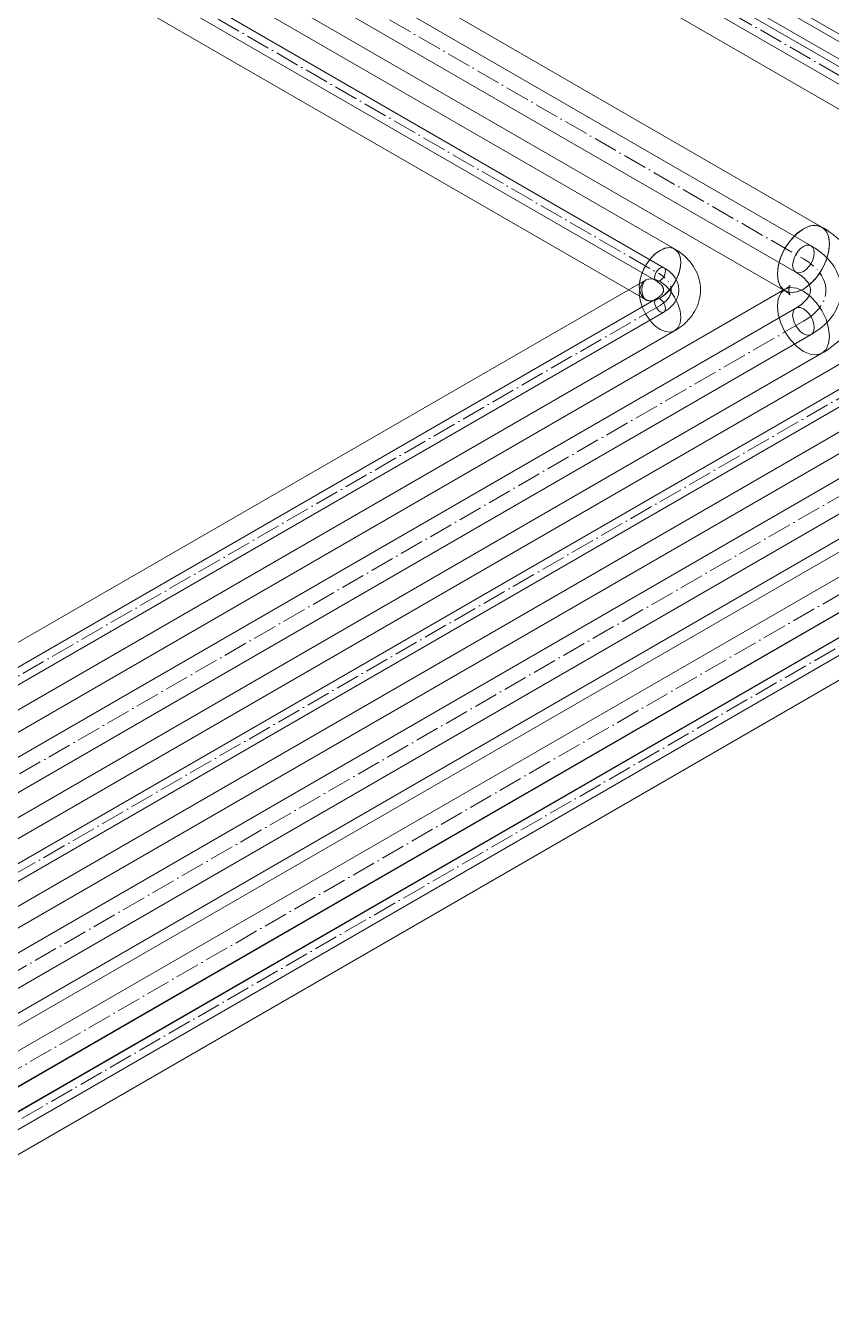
# Model space of a CAD drawing. Header units: millimetres. Extents: x -88595 to 880822, y -1054509 to -148035.
# Drawn here: x 437825 to 438160, y -350277 to -349741 of the extents above; entities that cross this region are included whole.
import ezdxf

# ---------------------------------------------------------------- set-up
doc = ezdxf.new("R2010")
doc.units = ezdxf.units.MM
doc.linetypes.add('$12$ADSK_Осевая', pattern=[14, 10, -2, 0, -2])
doc.linetypes.add('$13$ADSK_Осевая', pattern=[14, 10, -2, 0, -2])
for name, color, linetype, lineweight in [('Изоляция', 7, 'Continuous', 18), ('Трубопровод', 7, 'Continuous', 18), ('Трубопроводы', 7, 'Continuous', 18)]:
    doc.layers.add(name, color=color, linetype=linetype, lineweight=lineweight)

# ---------------------------------------------------------------- blocks, each defined once
blk = doc.blocks.new('$0$ADSK_МедьПайка_Отвод-гнутая труба - Отвод _гнутая труба_-V161-В_ОВ3_1')
at = {"layer": 'Трубопроводы', "color": 134, "true_color": 0x00a6a6}
for points in [[(9793.5, -8211.69, 0), (9793.65, -8210.26, 0), (9794.1, -8208.75, 0), (9794.81, -8207.27, 0), (9795.74, -8205.9, 0), (9796.82, -8204.76, 0), (9797.99, -8203.91, 0), (9799.15, -8203.42, 0), (9800.23, -8203.31, 0), (9801.16, -8203.6, 0), (9801.87, -8204.26, 0), (9802.32, -8205.25, 0), (9802.48, -8206.51, 0)], [(9813.63, -8222.06, 0), (9813.59, -8220.89, 0), (9813.47, -8219.72, 0), (9813.27, -8218.57, 0), (9812.99, -8217.43, 0), (9812.64, -8216.31, 0), (9812.22, -8215.22, 0), (9811.73, -8214.16, 0), (9811.18, -8213.13, 0), (9810.57, -8212.13, 0), (9809.9, -8211.17, 0), (9809.18, -8210.24, 0), (9808.41, -8209.34, 0), (9807.6, -8208.48, 0), (9806.74, -8207.65, 0), (9805.83, -8206.86, 0), (9804.89, -8206.09, 0), (9803.91, -8205.37, 0), (9802.9, -8204.67, 0), (9801.85, -8204, 0), (9801.16, -8203.6, 0)], [(9802.48, -8206.51, 0), (9802.32, -8207.94, 0), (9801.87, -8209.45, 0), (9801.16, -8210.93, 0), (9800.23, -8212.29, 0), (9799.15, -8213.44, 0), (9797.99, -8214.28, 0), (9796.82, -8214.78, 0), (9795.74, -8214.88, 0), (9794.81, -8214.6, 0), (9794.1, -8213.94, 0), (9793.65, -8212.94, 0), (9793.5, -8211.69, 0)], [(9800.93, -8222.06, 0), (9800.92, -8221.77, 0), (9800.89, -8221.47, 0), (9800.84, -8221.16, 0), (9800.76, -8220.85, 0), (9800.66, -8220.52, 0), (9800.53, -8220.18, 0), (9800.36, -8219.83, 0), (9800.17, -8219.45, 0), (9799.93, -8219.07, 0), (9799.66, -8218.67, 0), (9799.34, -8218.27, 0), (9798.98, -8217.85, 0), (9798.58, -8217.42, 0), (9798.13, -8216.99, 0), (9797.64, -8216.56, 0), (9797.11, -8216.13, 0), (9796.53, -8215.7, 0), (9795.91, -8215.28, 0), (9795.25, -8214.86, 0), (9794.81, -8214.6, 0)], [(9800.93, -8222.06, 0), (9800.92, -8222.35, 0), (9800.89, -8222.65, 0), (9800.84, -8222.96, 0), (9800.76, -8223.27, 0), (9800.66, -8223.6, 0), (9800.53, -8223.94, 0), (9800.36, -8224.29, 0), (9800.17, -8224.67, 0), (9799.93, -8225.05, 0), (9799.66, -8225.45, 0), (9799.34, -8225.85, 0), (9798.98, -8226.27, 0), (9798.58, -8226.7, 0), (9798.13, -8227.13, 0), (9797.64, -8227.56, 0), (9797.11, -8227.99, 0), (9796.53, -8228.42, 0), (9795.91, -8228.84, 0), (9795.25, -8229.26, 0), (9794.81, -8229.52, 0)], [(9813.63, -8222.06, 0), (9813.59, -8223.23, 0), (9813.47, -8224.4, 0), (9813.27, -8225.55, 0), (9812.99, -8226.69, 0), (9812.64, -8227.81, 0), (9812.22, -8228.9, 0), (9811.73, -8229.96, 0), (9811.18, -8230.99, 0), (9810.57, -8231.99, 0), (9809.9, -8232.95, 0), (9809.18, -8233.88, 0), (9808.41, -8234.78, 0), (9807.6, -8235.64, 0), (9806.74, -8236.47, 0), (9805.83, -8237.26, 0), (9804.89, -8238.03, 0), (9803.91, -8238.75, 0), (9802.9, -8239.45, 0), (9801.85, -8240.12, 0), (9801.16, -8240.52, 0)], [(9802.48, -8237.61, 0), (9802.32, -8236.18, 0), (9801.87, -8234.67, 0), (9801.16, -8233.19, 0), (9800.23, -8231.83, 0), (9799.15, -8230.68, 0), (9797.99, -8229.84, 0), (9796.82, -8229.34, 0), (9795.74, -8229.24, 0), (9794.81, -8229.52, 0), (9794.1, -8230.18, 0), (9793.65, -8231.18, 0), (9793.5, -8232.43, 0)], [(9793.5, -8232.43, 0), (9793.65, -8233.86, 0), (9794.1, -8235.37, 0), (9794.81, -8236.86, 0), (9795.74, -8238.22, 0), (9796.82, -8239.36, 0), (9797.99, -8240.21, 0), (9799.15, -8240.7, 0), (9800.23, -8240.81, 0), (9801.16, -8240.52, 0), (9801.87, -8239.86, 0), (9802.32, -8238.87, 0), (9802.48, -8237.61, 0)]]:
    blk.add_polyline3d(points, dxfattribs=at)
blk = doc.blocks.new('$0$ADSK_МедьПайка_Отвод-гнутая труба - Отвод _гнутая труба_-V159-В_ОВ3_1')
at = {"layer": 'Трубопроводы', "color": 190, "true_color": 0x8000ff}
for points in [[(9860, -8223, 0), (9860.08, -8222.28, 0), (9860.3, -8221.53, 0), (9860.66, -8220.79, 0), (9861.12, -8220.11, 0), (9861.66, -8219.53, 0), (9862.24, -8219.11, 0), (9862.82, -8218.86, 0), (9863.37, -8218.81, 0), (9863.83, -8218.95, 0), (9864.19, -8219.28, 0), (9864.41, -8219.78, 0), (9864.49, -8220.41, 0)], [(9870.07, -8228.18, 0), (9870.05, -8227.6, 0), (9869.99, -8227.01, 0), (9869.89, -8226.44, 0), (9869.75, -8225.87, 0), (9869.57, -8225.31, 0), (9869.36, -8224.77, 0), (9869.12, -8224.24, 0), (9868.84, -8223.72, 0), (9868.54, -8223.22, 0), (9868.2, -8222.74, 0), (9867.84, -8222.27, 0), (9867.46, -8221.83, 0), (9867.05, -8221.39, 0), (9866.62, -8220.98, 0), (9866.17, -8220.58, 0), (9865.7, -8220.2, 0), (9865.21, -8219.84, 0), (9864.7, -8219.49, 0), (9864.17, -8219.16, 0), (9863.83, -8218.95, 0)], [(9864.49, -8220.41, 0), (9864.41, -8221.12, 0), (9864.19, -8221.88, 0), (9863.83, -8222.62, 0), (9863.37, -8223.3, 0), (9862.82, -8223.87, 0), (9862.24, -8224.3, 0), (9861.66, -8224.54, 0), (9861.12, -8224.6, 0), (9860.66, -8224.45, 0), (9860.3, -8224.12, 0), (9860.08, -8223.63, 0), (9860, -8223, 0)], [(9863.72, -8228.18, 0), (9863.71, -8228.04, 0), (9863.7, -8227.89, 0), (9863.67, -8227.74, 0), (9863.63, -8227.58, 0), (9863.58, -8227.41, 0), (9863.52, -8227.24, 0), (9863.43, -8227.07, 0), (9863.33, -8226.88, 0), (9863.22, -8226.69, 0), (9863.08, -8226.49, 0), (9862.92, -8226.29, 0), (9862.74, -8226.08, 0), (9862.54, -8225.87, 0), (9862.32, -8225.65, 0), (9862.07, -8225.43, 0), (9861.81, -8225.22, 0), (9861.52, -8225, 0), (9861.21, -8224.79, 0), (9860.88, -8224.58, 0), (9860.66, -8224.45, 0)], [(9863.72, -8228.18, 0), (9863.71, -8228.33, 0), (9863.7, -8228.48, 0), (9863.67, -8228.63, 0), (9863.63, -8228.79, 0), (9863.58, -8228.95, 0), (9863.52, -8229.12, 0), (9863.43, -8229.3, 0), (9863.33, -8229.49, 0), (9863.22, -8229.68, 0), (9863.08, -8229.88, 0), (9862.92, -8230.08, 0), (9862.74, -8230.29, 0), (9862.54, -8230.5, 0), (9862.32, -8230.72, 0), (9862.07, -8230.93, 0), (9861.81, -8231.15, 0), (9861.52, -8231.36, 0), (9861.21, -8231.58, 0), (9860.88, -8231.78, 0), (9860.66, -8231.92, 0)], [(9870.07, -8228.18, 0), (9870.05, -8228.77, 0), (9869.99, -8229.35, 0), (9869.89, -8229.93, 0), (9869.75, -8230.5, 0), (9869.57, -8231.06, 0), (9869.36, -8231.6, 0), (9869.12, -8232.13, 0), (9868.84, -8232.65, 0), (9868.54, -8233.15, 0), (9868.2, -8233.63, 0), (9867.84, -8234.09, 0), (9867.46, -8234.54, 0), (9867.05, -8234.97, 0), (9866.62, -8235.39, 0), (9866.17, -8235.79, 0), (9865.7, -8236.17, 0), (9865.21, -8236.53, 0), (9864.7, -8236.88, 0), (9864.17, -8237.21, 0), (9863.83, -8237.41, 0)], [(9864.49, -8235.96, 0), (9864.41, -8235.25, 0), (9864.19, -8234.49, 0), (9863.83, -8233.75, 0), (9863.37, -8233.07, 0), (9862.82, -8232.5, 0), (9862.24, -8232.07, 0), (9861.66, -8231.83, 0), (9861.12, -8231.77, 0), (9860.66, -8231.92, 0), (9860.3, -8232.25, 0), (9860.08, -8232.74, 0), (9860, -8233.37, 0)], [(9860, -8233.37, 0), (9860.08, -8234.08, 0), (9860.3, -8234.84, 0), (9860.66, -8235.58, 0), (9861.12, -8236.26, 0), (9861.66, -8236.83, 0), (9862.24, -8237.26, 0), (9862.82, -8237.5, 0), (9863.37, -8237.56, 0), (9863.83, -8237.41, 0), (9864.19, -8237.08, 0), (9864.41, -8236.59, 0), (9864.49, -8235.96, 0)]]:
    blk.add_polyline3d(points, dxfattribs=at)

msp = doc.modelspace()

# ---------------------------------------------------------------- linework, layer by layer
at = {"layer": 'Изоляция', "color": 190, "true_color": 0x8000ff}
for p, q in [((438094.79, -349834.02), (431487.96, -346019.57)), ((431475.79, -346040.65), (438082.61, -349855.1)), ((438274.36, -349811.95), (433435.32, -347018.13)), ((433423.15, -347039.22), (438262.18, -349833.04)), ((438450.74, -349819.33), (437695.07, -350255.62)), ((438262.18, -349824.91), (437657.91, -350173.79)), ((437707.24, -350276.71), (438462.91, -349840.42)), ((438082.61, -349846.98), (437516.52, -350173.81)), ((437670.09, -350194.88), (438274.36, -349846)), ((437528.7, -350194.9), (438094.79, -349868.07))]:
    msp.add_line(p, q, dxfattribs=at)
at = {"layer": 'Изоляция', "color": 134, "true_color": 0x00a6a6}
for p, q in [((438156.04, -349824.89), (431560.88, -346017.17)), ((431545.53, -346043.76), (438140.69, -349851.48)), ((433482.28, -347052.53), (438305.94, -349837.47)), ((438462.64, -349787.17), (437738.26, -350205.39)), ((437753.61, -350231.97), (438477.99, -349813.75)), ((438305.94, -349836.81), (437702.9, -350184.97)), ((438140.69, -349850.81), (437586.44, -350170.81)), ((437718.25, -350211.56), (438321.29, -349863.4)), ((437601.79, -350197.4), (438156.04, -349877.4))]:
    msp.add_line(p, q, dxfattribs=at)
for points in [[(438148.37, -349825.65, 0), (438145.56, -349827.7, 0), (438142.94, -349830.46, 0), (438140.69, -349833.75, 0), (438138.97, -349837.35, 0), (438137.88, -349840.99, 0), (438137.51, -349844.45, 0)], [(438137.51, -349844.45, 0), (438137.78, -349841.5, 0), (438138.59, -349838.39, 0), (438139.88, -349835.27, 0), (438141.6, -349832.29, 0), (438143.66, -349829.61, 0), (438145.95, -349827.36, 0), (438148.37, -349825.65, 0)], [(438148.37, -349825.65, 0), (438150.78, -349824.57, 0), (438153.08, -349824.17, 0), (438155.14, -349824.48, 0), (438156.85, -349825.47, 0), (438158.15, -349827.1, 0), (438158.95, -349829.29, 0), (438159.22, -349831.92, 0)], [(438159.22, -349831.92, 0), (438158.85, -349828.89, 0), (438157.77, -349826.49, 0), (438156.04, -349824.89, 0), (438153.79, -349824.2, 0), (438151.18, -349824.46, 0), (438148.37, -349825.65, 0)], [(438173.02, -349851.15, 0), (438172.95, -349849.35, 0), (438172.77, -349847.57, 0), (438172.46, -349845.81, 0), (438172.04, -349844.09, 0), (438171.52, -349842.42, 0), (438170.89, -349840.8, 0), (438170.17, -349839.24, 0), (438169.37, -349837.74, 0), (438168.49, -349836.31, 0), (438167.54, -349834.94, 0), (438166.54, -349833.64, 0), (438165.48, -349832.4, 0), (438164.37, -349831.23, 0), (438163.21, -349830.12, 0), (438162.02, -349829.07, 0), (438160.79, -349828.07, 0), (438159.52, -349827.13, 0), (438158.23, -349826.24, 0), (438156.9, -349825.4, 0), (438156.04, -349824.89, 0)], [(438148.37, -349850.72, 0), (438151.18, -349848.67, 0), (438153.79, -349845.91, 0), (438156.04, -349842.62, 0), (438157.77, -349839.02, 0), (438158.85, -349835.38, 0), (438159.22, -349831.92, 0)], [(438159.22, -349831.92, 0), (438158.95, -349834.87, 0), (438158.14, -349837.98, 0), (438156.85, -349841.1, 0), (438155.13, -349844.08, 0), (438153.07, -349846.76, 0), (438150.78, -349849.01, 0), (438148.37, -349850.72, 0)], [(438137.51, -349844.45, 0), (438137.88, -349847.48, 0), (438138.97, -349849.88, 0), (438140.69, -349851.48, 0), (438142.94, -349852.17, 0), (438145.56, -349851.91, 0), (438148.37, -349850.72, 0)], [(438148.37, -349850.72, 0), (438145.95, -349851.8, 0), (438143.66, -349852.2, 0), (438141.6, -349851.89, 0), (438139.88, -349850.9, 0), (438138.59, -349849.27, 0), (438137.78, -349847.08, 0), (438137.51, -349844.45, 0)], [(438137.51, -349857.84, 0), (438137.88, -349854.81, 0), (438138.97, -349852.41, 0), (438140.69, -349850.81, 0), (438142.94, -349850.12, 0), (438145.56, -349850.38, 0), (438148.37, -349851.58, 0)], [(438148.37, -349851.58, 0), (438145.56, -349850.38, 0), (438142.94, -349850.12, 0), (438140.69, -349850.81, 0), (438138.97, -349852.41, 0), (438137.88, -349854.81, 0), (438137.51, -349857.84, 0)], [(438142.78, -349849.21, 0), (438142.76, -349849.23, 0), (438142.71, -349849.3, 0), (438142.62, -349849.4, 0), (438142.48, -349849.53, 0), (438142.3, -349849.7, 0), (438142.08, -349849.88, 0), (438141.8, -349850.09, 0), (438141.48, -349850.32, 0), (438141.12, -349850.56, 0), (438140.7, -349850.81, 0), (438140.69, -349850.81, 0)], [(438142.78, -349853.08, 0), (438142.76, -349853.06, 0), (438142.71, -349853, 0), (438142.62, -349852.9, 0), (438142.48, -349852.76, 0), (438142.3, -349852.6, 0), (438142.08, -349852.41, 0), (438141.8, -349852.2, 0), (438141.48, -349851.97, 0), (438141.12, -349851.73, 0), (438140.7, -349851.48, 0), (438140.69, -349851.48, 0)], [(438142.32, -349851.15, 0), (438142.33, -349850.82, 0), (438142.36, -349850.5, 0), (438142.41, -349850.2, 0), (438142.48, -349849.93, 0), (438142.55, -349849.7, 0), (438142.62, -349849.51, 0), (438142.69, -349849.37, 0), (438142.74, -349849.27, 0), (438142.77, -349849.22, 0), (438142.78, -349849.21, 0)], [(438142.32, -349851.15, 0), (438142.33, -349851.48, 0), (438142.36, -349851.79, 0), (438142.41, -349852.09, 0), (438142.48, -349852.36, 0), (438142.55, -349852.59, 0), (438142.62, -349852.78, 0), (438142.69, -349852.92, 0), (438142.74, -349853.02, 0), (438142.77, -349853.07, 0), (438142.78, -349853.08, 0)], [(438148.37, -349851.58, 0), (438151.18, -349853.62, 0), (438153.79, -349856.39, 0), (438156.04, -349859.68, 0), (438157.77, -349863.27, 0), (438158.85, -349866.92, 0), (438159.22, -349870.38, 0)], [(438159.22, -349870.38, 0), (438158.85, -349866.92, 0), (438157.77, -349863.27, 0), (438156.04, -349859.68, 0), (438153.79, -349856.39, 0), (438151.18, -349853.62, 0), (438148.37, -349851.58, 0)], [(438173.02, -349851.15, 0), (438172.95, -349852.94, 0), (438172.77, -349854.72, 0), (438172.46, -349856.48, 0), (438172.04, -349858.2, 0), (438171.52, -349859.87, 0), (438170.89, -349861.49, 0), (438170.17, -349863.06, 0), (438169.37, -349864.55, 0), (438168.49, -349865.99, 0), (438167.54, -349867.35, 0), (438166.54, -349868.65, 0), (438165.48, -349869.89, 0), (438164.37, -349871.06, 0), (438163.21, -349872.18, 0), (438162.02, -349873.23, 0), (438160.79, -349874.22, 0), (438159.52, -349875.17, 0), (438158.23, -349876.06, 0), (438156.9, -349876.89, 0), (438156.04, -349877.4, 0)], [(438148.37, -349876.64, 0), (438145.56, -349874.59, 0), (438142.94, -349871.83, 0), (438140.69, -349868.54, 0), (438138.97, -349864.95, 0), (438137.88, -349861.3, 0), (438137.51, -349857.84, 0)], [(438137.51, -349857.84, 0), (438137.88, -349861.3, 0), (438138.97, -349864.95, 0), (438140.69, -349868.54, 0), (438142.94, -349871.83, 0), (438145.56, -349874.59, 0), (438148.37, -349876.64, 0)], [(438159.22, -349870.38, 0), (438158.85, -349873.41, 0), (438157.77, -349875.8, 0), (438156.04, -349877.4, 0), (438153.79, -349878.1, 0), (438151.18, -349877.84, 0), (438148.37, -349876.64, 0)], [(438148.37, -349876.64, 0), (438151.18, -349877.84, 0), (438153.79, -349878.1, 0), (438156.04, -349877.4, 0), (438157.77, -349875.8, 0), (438158.85, -349873.41, 0), (438159.22, -349870.38, 0)]]:
    msp.add_polyline3d(points, dxfattribs=at)
at = {"layer": 'Изоляция', "color": 190, "true_color": 0x8000ff}
for points in [[(438088.7, -349834.62, 0), (438086.47, -349836.25, 0), (438084.4, -349838.44, 0), (438082.61, -349841.05, 0), (438081.24, -349843.9, 0), (438080.38, -349846.79, 0), (438080.09, -349849.53, 0)], [(438080.09, -349849.53, 0), (438080.31, -349847.19, 0), (438080.94, -349844.72, 0), (438081.97, -349842.25, 0), (438083.33, -349839.89, 0), (438084.97, -349837.76, 0), (438086.78, -349835.97, 0), (438088.7, -349834.62, 0)], [(438088.7, -349834.62, 0), (438090.62, -349833.76, 0), (438092.44, -349833.45, 0), (438094.07, -349833.69, 0), (438095.43, -349834.48, 0), (438096.46, -349835.77, 0), (438097.09, -349837.5, 0), (438097.31, -349839.59, 0)], [(438097.31, -349839.59, 0), (438097.02, -349837.19, 0), (438096.16, -349835.29, 0), (438094.79, -349834.02, 0), (438093, -349833.47, 0), (438090.93, -349833.67, 0), (438088.7, -349834.62, 0)], [(438105.52, -349851.04, 0), (438105.48, -349849.83, 0), (438105.36, -349848.63, 0), (438105.15, -349847.46, 0), (438104.87, -349846.3, 0), (438104.52, -349845.19, 0), (438104.1, -349844.11, 0), (438103.63, -349843.08, 0), (438103.1, -349842.1, 0), (438102.53, -349841.16, 0), (438101.92, -349840.28, 0), (438101.27, -349839.44, 0), (438100.6, -349838.66, 0), (438099.9, -349837.91, 0), (438099.17, -349837.22, 0), (438098.43, -349836.56, 0), (438097.67, -349835.95, 0), (438096.89, -349835.37, 0), (438096.1, -349834.83, 0), (438095.3, -349834.32, 0), (438094.79, -349834.02, 0)], [(438088.7, -349854.5, 0), (438090.93, -349852.88, 0), (438093, -349850.68, 0), (438094.79, -349848.08, 0), (438096.16, -349845.23, 0), (438097.02, -349842.33, 0), (438097.31, -349839.59, 0)], [(438097.31, -349839.59, 0), (438097.09, -349841.93, 0), (438096.46, -349844.4, 0), (438095.43, -349846.88, 0), (438094.07, -349849.24, 0), (438092.43, -349851.36, 0), (438090.61, -349853.15, 0), (438088.7, -349854.5, 0)], [(438080.09, -349852.55, 0), (438080.38, -349850.15, 0), (438081.24, -349848.25, 0), (438082.61, -349846.98, 0), (438084.4, -349846.43, 0), (438086.47, -349846.63, 0), (438088.7, -349847.58, 0)], [(438088.7, -349847.58, 0), (438086.47, -349846.63, 0), (438084.4, -349846.43, 0), (438082.61, -349846.98, 0), (438081.24, -349848.25, 0), (438080.38, -349850.15, 0), (438080.09, -349852.55, 0)], [(438081.17, -349851.04, 0), (438081.19, -349850.57, 0), (438081.24, -349850.1, 0), (438081.32, -349849.65, 0), (438081.42, -349849.22, 0), (438081.55, -349848.83, 0), (438081.68, -349848.47, 0), (438081.83, -349848.15, 0), (438081.98, -349847.86, 0), (438082.13, -349847.62, 0), (438082.27, -349847.42, 0), (438082.4, -349847.25, 0), (438082.51, -349847.12, 0), (438082.61, -349847.02, 0), (438082.68, -349846.95, 0), (438082.72, -349846.91, 0), (438082.75, -349846.89, 0), (438082.75, -349846.89, 0)], [(438082.75, -349846.89, 0), (438082.74, -349846.9, 0), (438082.7, -349846.93, 0), (438082.63, -349846.97, 0), (438082.61, -349846.98, 0)], [(438088.7, -349847.58, 0), (438090.93, -349849.21, 0), (438093, -349851.4, 0), (438094.79, -349854.01, 0), (438096.16, -349856.86, 0), (438097.02, -349859.75, 0), (438097.31, -349862.49, 0)], [(438097.31, -349862.49, 0), (438097.02, -349859.75, 0), (438096.16, -349856.86, 0), (438094.79, -349854.01, 0), (438093, -349851.4, 0), (438090.93, -349849.21, 0), (438088.7, -349847.58, 0)], [(438080.09, -349849.53, 0), (438080.38, -349851.93, 0), (438081.24, -349853.84, 0), (438082.61, -349855.1, 0), (438084.4, -349855.66, 0), (438086.47, -349855.45, 0), (438088.7, -349854.5, 0)], [(438088.7, -349854.5, 0), (438086.78, -349855.36, 0), (438084.96, -349855.67, 0), (438083.33, -349855.43, 0), (438081.97, -349854.64, 0), (438080.94, -349853.35, 0), (438080.31, -349851.62, 0), (438080.09, -349849.53, 0)], [(438088.7, -349867.46, 0), (438086.47, -349865.84, 0), (438084.4, -349863.65, 0), (438082.61, -349861.04, 0), (438081.24, -349858.19, 0), (438080.38, -349855.29, 0), (438080.09, -349852.55, 0)], [(438080.09, -349852.55, 0), (438080.38, -349855.29, 0), (438081.24, -349858.19, 0), (438082.61, -349861.04, 0), (438084.4, -349863.65, 0), (438086.47, -349865.84, 0), (438088.7, -349867.46, 0)], [(438081.17, -349851.04, 0), (438081.19, -349851.52, 0), (438081.24, -349851.98, 0), (438081.32, -349852.43, 0), (438081.42, -349852.86, 0), (438081.55, -349853.25, 0), (438081.68, -349853.61, 0), (438081.83, -349853.94, 0), (438081.98, -349854.22, 0), (438082.13, -349854.46, 0), (438082.27, -349854.67, 0), (438082.4, -349854.83, 0), (438082.51, -349854.96, 0), (438082.61, -349855.06, 0), (438082.68, -349855.13, 0), (438082.72, -349855.17, 0), (438082.75, -349855.19, 0), (438082.75, -349855.19, 0)], [(438105.52, -349851.04, 0), (438105.48, -349852.25, 0), (438105.36, -349853.45, 0), (438105.15, -349854.63, 0), (438104.87, -349855.78, 0), (438104.52, -349856.9, 0), (438104.1, -349857.97, 0), (438103.63, -349859, 0), (438103.1, -349859.99, 0), (438102.53, -349860.92, 0), (438101.92, -349861.8, 0), (438101.27, -349862.64, 0), (438100.6, -349863.43, 0), (438099.9, -349864.17, 0), (438099.17, -349864.87, 0), (438098.43, -349865.52, 0), (438097.67, -349866.14, 0), (438096.89, -349866.71, 0), (438096.1, -349867.25, 0), (438095.3, -349867.76, 0), (438094.79, -349868.07, 0)], [(438082.75, -349855.19, 0), (438082.74, -349855.18, 0), (438082.7, -349855.16, 0), (438082.63, -349855.12, 0), (438082.61, -349855.1, 0)], [(438097.31, -349862.49, 0), (438097.02, -349864.9, 0), (438096.16, -349866.8, 0), (438094.79, -349868.07, 0), (438093, -349868.62, 0), (438090.93, -349868.41, 0), (438088.7, -349867.46, 0)], [(438088.7, -349867.46, 0), (438090.93, -349868.41, 0), (438093, -349868.62, 0), (438094.79, -349868.07, 0), (438096.16, -349866.8, 0), (438097.02, -349864.9, 0), (438097.31, -349862.49, 0)]]:
    msp.add_polyline3d(points, dxfattribs=at)
at = {"layer": 'Трубопровод', "color": 134, "true_color": 0x00a6a6}
for p, q in [((438151.54, -349832.69), (431556.38, -346024.97)), ((431550.03, -346035.97), (438145.19, -349843.68)), ((433486.78, -347044.74), (438310.44, -349829.68)), ((438467.14, -349794.96), (437742.76, -350213.18)), ((437749.11, -350224.18), (438473.49, -349805.96)), ((438310.44, -349844.61), (437707.4, -350192.77)), ((438145.19, -349858.61), (437590.94, -350178.6)), ((437713.75, -350203.77), (438316.79, -349855.6)), ((437597.29, -350189.6), (438151.54, -349869.61))]:
    msp.add_line(p, q, dxfattribs=at)
at = {"layer": 'Трубопровод', "color": 190, "linetype": '$12$ADSK_Осевая', "true_color": 0x8000ff}
for p, q in [((431481.88, -346030.11), (438088.7, -349844.56)), ((431481.88, -346030.11), (438088.7, -349844.56)), ((433429.24, -347028.68), (438268.27, -349822.5)), ((433429.24, -347028.68), (438268.27, -349822.5)), ((437701.15, -350266.16), (438456.82, -349829.88)), ((437701.15, -350266.16), (438456.82, -349829.88)), ((438268.27, -349835.46), (437664, -350184.34)), ((438268.27, -349835.46), (437664, -350184.34)), ((438088.7, -349857.52), (437522.61, -350184.36)), ((438088.7, -349857.52), (437522.61, -350184.36))]:
    msp.add_line(p, q, dxfattribs=at)
at = {"layer": 'Трубопровод', "color": 190, "true_color": 0x8000ff}
for p, q in [((438090.29, -349841.81), (431483.46, -346027.36)), ((431480.29, -346032.86), (438087.11, -349847.31)), ((438269.86, -349819.75), (433430.82, -347025.93)), ((433427.65, -347031.43), (438266.68, -349825.25)), ((438455.24, -349827.13), (437699.57, -350263.41)), ((437702.74, -350268.91), (438458.41, -349832.63)), ((438266.68, -349832.71), (437662.41, -350181.59)), ((437665.59, -350187.09), (438269.86, -349838.21)), ((438087.11, -349854.77), (437521.02, -350181.61)), ((437524.2, -350187.11), (438090.29, -349860.27))]:
    msp.add_line(p, q, dxfattribs=at)
at = {"layer": 'Трубопровод', "color": 134, "linetype": '$12$ADSK_Осевая', "true_color": 0x00a6a6}
for p, q in [((431553.21, -346030.47), (438148.37, -349838.18)), ((431553.21, -346030.47), (438148.37, -349838.18)), ((438470.31, -349800.46), (437745.93, -350218.68)), ((438470.31, -349800.46), (437745.93, -350218.68)), ((438313.62, -349850.1), (437710.58, -350198.27)), ((438313.62, -349850.1), (437710.58, -350198.27)), ((438148.37, -349864.11), (437594.12, -350184.1)), ((438148.37, -349864.11), (437594.12, -350184.1))]:
    msp.add_line(p, q, dxfattribs=at)
at = {"layer": 'Трубопровод', "color": 134, "true_color": 0x00a6a6}
for points in [[(438152.86, -349835.59, 0), (438152.7, -349834.34, 0), (438152.25, -349833.35, 0), (438151.54, -349832.69, 0), (438150.61, -349832.4, 0), (438149.53, -349832.51, 0), (438148.37, -349833, 0)], [(438148.37, -349833, 0), (438147.2, -349833.85, 0), (438146.12, -349834.99, 0), (438145.19, -349836.35, 0), (438144.48, -349837.84, 0), (438144.03, -349839.35, 0), (438143.88, -349840.78, 0)], [(438148.37, -349843.37, 0), (438149.53, -349842.52, 0), (438150.61, -349841.38, 0), (438151.54, -349840.02, 0), (438152.25, -349838.53, 0), (438152.7, -349837.02, 0), (438152.86, -349835.59, 0)], [(438143.88, -349840.78, 0), (438144.03, -349842.03, 0), (438144.48, -349843.02, 0), (438145.19, -349843.68, 0), (438146.12, -349843.97, 0), (438147.2, -349843.86, 0), (438148.37, -349843.37, 0)], [(438143.88, -349861.52, 0), (438144.03, -349860.26, 0), (438144.48, -349859.27, 0), (438145.19, -349858.61, 0), (438146.12, -349858.32, 0), (438147.2, -349858.43, 0), (438148.37, -349858.92, 0)], [(438148.37, -349858.92, 0), (438149.53, -349859.77, 0), (438150.61, -349860.91, 0), (438151.54, -349862.28, 0), (438152.25, -349863.76, 0), (438152.7, -349865.27, 0), (438152.86, -349866.7, 0)], [(438148.37, -349869.29, 0), (438147.2, -349868.45, 0), (438146.12, -349867.3, 0), (438145.19, -349865.94, 0), (438144.48, -349864.46, 0), (438144.03, -349862.95, 0), (438143.88, -349861.52, 0)], [(438152.86, -349866.7, 0), (438152.7, -349867.95, 0), (438152.25, -349868.95, 0), (438151.54, -349869.61, 0), (438150.61, -349869.89, 0), (438149.53, -349869.79, 0), (438148.37, -349869.29, 0)]]:
    msp.add_polyline3d(points, dxfattribs=at)
at = {"layer": 'Трубопровод', "color": 190, "true_color": 0x8000ff}
for points in [[(438088.7, -349841.97, 0), (438088.12, -349842.39, 0), (438087.58, -349842.96, 0), (438087.11, -349843.64, 0), (438086.76, -349844.39, 0), (438086.53, -349845.14, 0), (438086.45, -349845.86, 0)], [(438090.94, -349843.26, 0), (438090.87, -349842.64, 0), (438090.64, -349842.14, 0), (438090.29, -349841.81, 0), (438089.82, -349841.67, 0), (438089.28, -349841.72, 0), (438088.7, -349841.97, 0)], [(438088.7, -349847.15, 0), (438089.28, -349846.73, 0), (438089.82, -349846.16, 0), (438090.29, -349845.48, 0), (438090.64, -349844.73, 0), (438090.87, -349843.98, 0), (438090.94, -349843.26, 0)], [(438086.45, -349845.86, 0), (438086.53, -349846.48, 0), (438086.76, -349846.98, 0), (438087.11, -349847.31, 0), (438087.58, -349847.45, 0), (438088.12, -349847.4, 0), (438088.7, -349847.15, 0)], [(438086.45, -349856.23, 0), (438086.53, -349855.6, 0), (438086.76, -349855.1, 0), (438087.11, -349854.77, 0), (438087.58, -349854.63, 0), (438088.12, -349854.68, 0), (438088.7, -349854.93, 0)], [(438088.7, -349860.12, 0), (438088.12, -349859.69, 0), (438087.58, -349859.12, 0), (438087.11, -349858.44, 0), (438086.76, -349857.7, 0), (438086.53, -349856.94, 0), (438086.45, -349856.23, 0)], [(438088.7, -349854.93, 0), (438089.28, -349855.35, 0), (438089.82, -349855.93, 0), (438090.29, -349856.61, 0), (438090.64, -349857.35, 0), (438090.87, -349858.1, 0), (438090.94, -349858.82, 0)], [(438090.94, -349858.82, 0), (438090.87, -349859.45, 0), (438090.64, -349859.94, 0), (438090.29, -349860.27, 0), (438089.82, -349860.42, 0), (438089.28, -349860.36, 0), (438088.7, -349860.12, 0)]]:
    msp.add_polyline3d(points, dxfattribs=at)
at = {"layer": 'Трубопроводы', "color": 134, "linetype": '$13$ADSK_Осевая', "true_color": 0x00a6a6}
msp.add_ellipse((438125.92, -349851.15), major_axis=(31.75, 0), ratio=0.57735, start_param=5.497787, end_param=7.068583, dxfattribs=at)
at = {"layer": 'Трубопроводы', "color": 190, "linetype": '$13$ADSK_Осевая', "true_color": 0x8000ff}
msp.add_ellipse((438077.47, -349851.04), major_axis=(15.88, 0), ratio=0.57735, start_param=5.497787, end_param=7.068583, dxfattribs=at)

# ---------------------------------------------------------------- block references
at = {"layer": 'Трубопроводы', "color": 134, "true_color": 0x00a6a6}
msp.add_blockref('$0$ADSK_МедьПайка_Отвод-гнутая труба - Отвод _гнутая труба_-V161-В_ОВ3_1', (428350.38, -341629.09), dxfattribs=at)
at = {"layer": 'Трубопроводы', "color": 190, "true_color": 0x8000ff}
msp.add_blockref('$0$ADSK_МедьПайка_Отвод-гнутая труба - Отвод _гнутая труба_-V159-В_ОВ3_1', (428226.46, -341622.86), dxfattribs=at)

doc.saveas('drawing.dxf')
